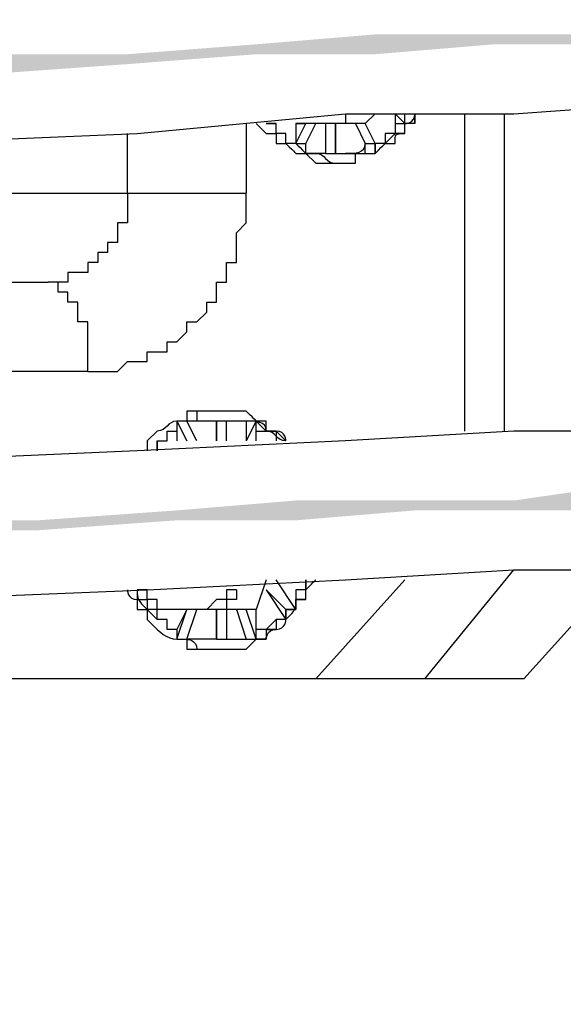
# Model space of a CAD drawing. Header units: millimetres. Extents: x 25083 to 52777, y 24772 to 45779.
# Drawn here: x 39414.45 to 39434.84, y 33806.58 to 33843.13 of the extents above; entities that cross this region are included whole.
import ezdxf

# ---------------------------------------------------------------- set-up
doc = ezdxf.new("R2010")
doc.units = ezdxf.units.MM
doc.styles.get("Standard").update_dxf_attribs({"font": ''})
doc.styles.get('Standard').set_extended_font_data('SimSun')
doc.dimstyles.new('ISO-25', dxfattribs={"dimtxt": 2.5, "dimasz": 2.5, "dimexe": 1.25, "dimexo": 0.625, "dimtad": 1, "dimtxsty": 'Standard', "dimcen": 2.5, "dimadec": 0, "dimazin": 0, "dimtfac": 1, "dimtmove": 0, "dimatfit": 3, "dimfxl": 1, "dimarcsym": 0})

# ---------------------------------------------------------------- blocks, each defined once
blk = doc.blocks.new('*D925')
at = {"color": 0, "lineweight": -2}
for p, q in [((29677.862, 34881.662), (29677.862, 32448.293)), ((40733.017, 34757.645), (40733.017, 32448.293)), ((29680.362, 32449.543), (40730.517, 32449.543))]:
    blk.add_line(p, q, dxfattribs=at)
at = {"color": 0}
for points in [[(29680.362, 32449.96), (29680.362, 32449.127), (29677.862, 32449.543)], [(40730.517, 32449.127), (40730.517, 32449.96), (40733.017, 32449.543)]]:
    blk.add_solid(points, dxfattribs=at)
at = {"layer": 'DEFPOINTS', "color": 0}
for p in [(29677.862, 34882.287), (40733.017, 34758.27), (40733.017, 32449.543)]:
    blk.add_point(p, dxfattribs=at)
at = {"color": 0, "insert": (35205.439, 32451.628), "char_height": 2.5, "attachment_point": 5}
blk.add_mtext('11055,15', dxfattribs=at)
blk = doc.blocks.new('zw$D2F4')
h = blk.add_hatch(color=7)
edge = h.paths.add_edge_path(flags=0)
edge.add_spline(control_points=[(661.019, 102.124), (661.019, 102.124), (661.019, 94.325), (661.019, 94.325), (661.019, 94.325), (661.39, 91.726), (661.39, 91.726), (661.39, 91.726), (661.762, 91.726), (661.762, 91.726), (661.762, 91.726), (661.762, 102.124), (661.762, 102.124), (661.762, 102.124), (661.019, 102.124), (661.019, 102.124), (661.019, 102.124), (661.019, 102.124), (661.019, 102.124)], knot_values=[0, 0, 0, 0, 1, 1, 1, 2, 2, 2, 3, 3, 3, 4, 4, 4, 5, 5, 5, 6, 6, 6, 6], degree=3, periodic=0)
edge = h.paths.add_edge_path(flags=0)
edge.add_spline(control_points=[(661.762, 80.956), (661.762, 80.956), (661.762, 77.614), (661.762, 77.614), (661.762, 77.614), (662.133, 72.415), (662.133, 72.415), (662.133, 72.415), (662.504, 67.587), (662.504, 67.587), (662.504, 67.587), (662.504, 63.131), (662.504, 63.131), (662.504, 63.131), (662.876, 58.675), (662.876, 58.675), (662.876, 58.675), (662.876, 53.104), (662.876, 53.104), (662.876, 53.104), (663.619, 53.104), (663.619, 53.104), (663.619, 53.104), (663.247, 55.704), (663.247, 55.704), (663.247, 55.704), (663.247, 63.131), (663.247, 63.131), (663.247, 63.131), (662.876, 67.587), (662.876, 67.587), (662.876, 67.587), (662.504, 72.415), (662.504, 72.415), (662.504, 72.415), (662.504, 77.614), (662.504, 77.614), (662.504, 77.614), (662.133, 80.585), (662.133, 80.585), (662.133, 80.585), (662.133, 80.956), (662.133, 80.956), (662.133, 80.956), (661.762, 80.956), (661.762, 80.956), (661.762, 80.956), (661.762, 80.956), (661.762, 80.956)], knot_values=[0, 0, 0, 0, 1, 1, 1, 2, 2, 2, 3, 3, 3, 4, 4, 4, 5, 5, 5, 6, 6, 6, 7, 7, 7, 8, 8, 8, 9, 9, 9, 10, 10, 10, 11, 11, 11, 12, 12, 12, 13, 13, 13, 14, 14, 14, 15, 15, 15, 16, 16, 16, 16], degree=3, periodic=0)
h = blk.add_hatch(color=7)
edge = h.paths.add_edge_path(flags=0)
edge.add_spline(control_points=[(643.937, 101.752), (643.937, 101.752), (643.937, 93.954), (643.937, 93.954), (643.937, 93.954), (644.308, 90.983), (644.308, 90.983), (644.308, 90.983), (644.679, 90.983), (644.679, 90.983), (644.679, 90.983), (644.679, 101.752), (644.679, 101.752), (644.679, 101.752), (643.937, 101.752), (643.937, 101.752), (643.937, 101.752), (643.937, 101.752), (643.937, 101.752)], knot_values=[0, 0, 0, 0, 1, 1, 1, 2, 2, 2, 3, 3, 3, 4, 4, 4, 5, 5, 5, 6, 6, 6, 6], degree=3, periodic=0)
edge = h.paths.add_edge_path(flags=0)
edge.add_spline(control_points=[(644.679, 80.585), (644.679, 80.585), (644.679, 75.757), (644.679, 75.757), (644.679, 75.757), (645.051, 70.558), (645.051, 70.558), (645.051, 70.558), (645.051, 66.102), (645.051, 66.102), (645.051, 66.102), (645.422, 61.646), (645.422, 61.646), (645.422, 61.646), (645.422, 55.332), (645.422, 55.332), (645.422, 55.332), (645.422, 53.104), (645.422, 53.104), (645.422, 53.104), (646.165, 53.104), (646.165, 53.104), (646.165, 53.104), (646.165, 55.332), (646.165, 55.332), (646.165, 55.332), (645.793, 57.932), (645.793, 57.932), (645.793, 57.932), (645.793, 66.102), (645.793, 66.102), (645.793, 66.102), (645.422, 70.558), (645.422, 70.558), (645.422, 70.558), (645.051, 75.757), (645.051, 75.757), (645.051, 75.757), (645.051, 80.585), (645.051, 80.585), (645.051, 80.585), (644.679, 80.585), (644.679, 80.585), (644.679, 80.585), (644.679, 80.585), (644.679, 80.585)], knot_values=[0, 0, 0, 0, 1, 1, 1, 2, 2, 2, 3, 3, 3, 4, 4, 4, 5, 5, 5, 6, 6, 6, 7, 7, 7, 8, 8, 8, 9, 9, 9, 10, 10, 10, 11, 11, 11, 12, 12, 12, 13, 13, 13, 14, 14, 14, 15, 15, 15, 15], degree=3, periodic=0)
at = {"color": 7, "lineweight": 5}
for points in [[(658.791, 102.124), (658.791, 90.983), (659.162, 80.956), (659.534, 72.044)], [(641.708, 101.752), (641.708, 90.612), (642.08, 80.585), (642.451, 71.672), (642.822, 64.245), (643.194, 57.932), (643.194, 53.104)], [(653.963, 89.498), (653.963, 75.386)], [(657.305, 86.898), (657.305, 67.959)], [(650.621, 73.9), (650.621, 86.527)], [(639.109, 57.561), (639.109, 84.67)], [(648.393, 53.104), (648.393, 57.932), (648.021, 64.245), (647.65, 72.044), (647.279, 80.585)], [(650.621, 73.9), (652.478, 73.9), (652.478, 74.272), (653.22, 74.272), (653.22, 74.643), (653.592, 74.643), (653.592, 75.015), (653.963, 75.015), (653.963, 75.386)], [(657.305, 72.415), (656.191, 72.415), (656.191, 72.786), (655.449, 72.786), (655.449, 73.158), (655.077, 73.158), (655.077, 73.529), (654.706, 73.529), (654.706, 73.9), (654.335, 73.9), (654.335, 74.643), (653.963, 74.643), (653.963, 75.386)], [(650.621, 73.9), (650.621, 72.786), (650.992, 72.415), (650.992, 71.672), (651.364, 71.672), (651.364, 70.93), (651.735, 70.93), (651.735, 70.558), (652.106, 70.187), (652.478, 70.187), (652.478, 69.815), (652.849, 69.444), (653.22, 69.444), (653.22, 69.073), (653.963, 69.073), (653.963, 68.701), (654.706, 68.701), (654.706, 68.33), (655.82, 68.33), (656.191, 67.959), (657.305, 67.959)], [(657.305, 72.415), (659.534, 72.415)], [(642.451, 72.044), (642.08, 72.044), (642.08, 71.672), (641.708, 71.672)], [(641.708, 70.187), (641.708, 71.301), (642.08, 71.301), (642.08, 71.672), (642.451, 71.672), (642.451, 72.044)], [(659.534, 72.044), (660.276, 64.245), (660.276, 57.932), (660.648, 52.733)], [(641.708, 67.587), (641.708, 71.672)], [(640.966, 70.558), (640.966, 70.93), (641.337, 70.93), (641.337, 71.301)], [(641.337, 71.301), (641.708, 71.301)], [(647.65, 71.301), (648.021, 71.301)], [(648.021, 71.301), (648.021, 70.93), (648.393, 70.93), (648.393, 70.558)], [(640.594, 70.558), (640.594, 70.187), (640.223, 70.187), (640.223, 69.073)], [(640.594, 70.558), (641.708, 70.187)], [(641.708, 70.187), (640.966, 70.558)], [(648.764, 70.558), (648.021, 70.187)], [(648.393, 70.558), (648.021, 70.558)], [(640.594, 70.187), (641.708, 69.815)], [(640.594, 69.073), (640.594, 70.187)], [(642.451, 68.33), (642.451, 68.701), (642.08, 68.701), (642.08, 69.073), (641.708, 69.444), (641.708, 69.815), (641.708, 70.187)], [(648.021, 69.815), (648.764, 70.187)], [(649.136, 69.073), (649.136, 70.187), (648.764, 70.187)], [(640.223, 69.073), (640.223, 67.959)], [(640.594, 69.073), (641.708, 69.073)], [(641.708, 69.073), (640.594, 69.073)], [(648.764, 69.073), (648.021, 69.073)], [(648.021, 69.073), (648.764, 69.073)], [(649.136, 67.959), (649.136, 69.073)], [(641.708, 68.701), (640.594, 68.701)], [(642.451, 68.33), (642.08, 68.33), (642.08, 68.701), (641.708, 68.701)], [(648.021, 68.701), (648.764, 68.701)], [(648.764, 68.33), (648.764, 68.701)], [(641.708, 68.33), (640.594, 67.959)], [(640.594, 68.33), (640.594, 67.216)], [(640.594, 67.587), (641.708, 67.959)], [(648.764, 67.587), (648.021, 67.959)], [(648.764, 67.959), (648.021, 67.959)], [(659.905, 67.959), (657.305, 67.959)], [(640.966, 67.216), (640.594, 67.216), (640.594, 67.587)], [(640.966, 67.216), (640.594, 67.216), (640.594, 67.587)], [(640.966, 67.587), (641.708, 67.587)], [(641.337, 66.473), (641.337, 66.845), (640.966, 67.216), (640.966, 67.587)], [(642.822, 67.216), (641.708, 67.587)], [(648.021, 67.587), (648.393, 67.587)], [(648.393, 67.587), (648.393, 66.845), (648.021, 66.845)], [(640.966, 66.845), (640.966, 67.216)], [(640.966, 66.845), (640.966, 67.216)], [(640.966, 67.216), (640.966, 66.845)], [(642.451, 67.216), (641.337, 66.473)], [(641.708, 66.473), (642.451, 67.216)], [(659.162, 66.102), (659.162, 66.473), (659.534, 66.473), (659.534, 66.845), (659.905, 66.845), (659.905, 67.216)], [(659.534, 67.216), (659.534, 66.845), (659.162, 66.845), (659.162, 66.473)], [(659.905, 67.216), (659.905, 66.845)], [(641.337, 66.473), (641.337, 66.845), (640.966, 66.845)], [(641.337, 66.473), (641.337, 66.845), (640.966, 66.845)], [(641.708, 66.102), (642.822, 66.845)], [(642.08, 66.102), (641.708, 66.102), (641.708, 66.473), (641.337, 66.473)], [(642.822, 65.731), (642.451, 65.731), (642.451, 66.102), (641.708, 66.102)], [(642.08, 65.731), (642.08, 66.102)], [(658.791, 66.102), (658.791, 65.731), (658.42, 65.359), (658.42, 64.988)], [(659.162, 66.102), (659.905, 65.731)], [(659.905, 66.102), (659.162, 66.102)], [(659.905, 63.502), (659.905, 66.102)], [(658.791, 64.988), (658.791, 65.731), (659.162, 65.731)], [(659.162, 65.731), (659.905, 65.359)], [(642.822, 62.017), (639.109, 65.359)], [(659.905, 64.988), (658.791, 64.988)], [(658.42, 64.616), (658.42, 63.874), (658.791, 63.874), (658.791, 63.502)], [(659.905, 64.616), (658.791, 64.616)], [(658.791, 64.616), (659.905, 64.616)], [(658.791, 63.874), (658.791, 64.245)], [(658.791, 63.874), (658.791, 63.131)], [(659.905, 63.874), (659.162, 63.502)], [(659.162, 63.131), (659.905, 63.502)], [(659.162, 63.131), (659.905, 63.502)], [(660.276, 63.131), (659.905, 63.502)], [(659.162, 62.76), (659.162, 63.131), (658.791, 63.131)], [(659.162, 62.76), (659.162, 63.131), (658.791, 63.131)], [(659.905, 62.388), (659.534, 62.388), (659.534, 62.76), (659.162, 62.76), (659.162, 63.131)], [(659.534, 62.017), (659.534, 62.388), (659.162, 62.76)], [(659.534, 62.017), (659.534, 62.388), (659.162, 62.76)], [(659.905, 62.017), (660.276, 62.388)], [(660.276, 62.388), (659.905, 62.388)], [(660.276, 61.646), (659.905, 61.646), (659.905, 62.017)], [(639.109, 61.274), (643.194, 57.932)], [(660.276, 59.789), (648.393, 59.789)], [(660.276, 58.303), (648.393, 58.303)], [(639.109, 57.561), (642.822, 54.218)]]:
    blk.add_lwpolyline(points, dxfattribs=at)
for points in [[(642.451, 72.415), (642.451, 72.415), (642.08, 72.415), (642.08, 72.044)], [(642.08, 72.044), (642.08, 72.044), (641.708, 72.044), (641.708, 72.044)], [(641.708, 72.044), (641.708, 72.044), (641.708, 71.672), (641.708, 71.672)], [(642.451, 72.044), (642.08, 72.044), (642.08, 72.044), (641.708, 71.672)], [(641.337, 71.672), (641.337, 71.672), (640.966, 71.301), (640.966, 71.301)], [(641.708, 71.672), (641.337, 71.672), (641.337, 71.672), (641.337, 71.672)], [(641.708, 71.672), (641.708, 71.672), (641.708, 71.672), (641.337, 71.301)], [(648.021, 71.672), (648.021, 71.672), (648.021, 71.672), (647.65, 71.672)], [(648.393, 71.301), (648.393, 71.301), (648.021, 71.672), (648.021, 71.672)], [(640.966, 71.301), (640.966, 71.301), (640.594, 70.93), (640.594, 70.558)], [(648.021, 71.301), (647.65, 71.301), (647.65, 71.301), (647.65, 71.301)], [(648.764, 70.558), (648.764, 70.93), (648.393, 70.93), (648.393, 71.301)], [(640.966, 70.558), (640.966, 70.558), (640.966, 70.558), (640.594, 70.558)], [(640.966, 70.558), (640.966, 70.558), (640.966, 70.558), (640.594, 70.558)], [(640.594, 70.558), (640.594, 70.187), (640.594, 70.187), (640.594, 70.187)], [(640.594, 70.558), (640.594, 70.187), (640.594, 70.187), (640.594, 70.187)], [(648.764, 70.558), (648.393, 70.558), (648.393, 70.558), (648.393, 70.558)], [(648.764, 70.558), (648.393, 70.558), (648.393, 70.558), (648.393, 70.558)], [(648.764, 70.187), (648.764, 70.187), (648.764, 70.187), (648.764, 70.558)], [(648.764, 70.187), (648.764, 70.187), (648.764, 70.187), (648.764, 70.558)], [(648.764, 70.187), (648.764, 70.558), (648.764, 70.558), (648.764, 70.558)], [(640.594, 70.187), (640.594, 70.187), (640.594, 69.815), (640.223, 69.815)], [(640.594, 70.187), (640.594, 70.187), (640.594, 70.187), (640.594, 70.187)], [(648.764, 70.187), (648.764, 70.187), (648.764, 70.187), (648.764, 70.187)], [(648.764, 69.815), (648.764, 70.187), (648.764, 70.187), (648.764, 70.187)], [(648.764, 69.815), (648.764, 70.187), (648.764, 70.187), (648.764, 70.187)], [(640.223, 69.815), (640.223, 69.444), (640.223, 69.073), (640.223, 69.073)], [(649.136, 69.815), (648.764, 69.815), (648.764, 69.815), (648.764, 69.815)], [(648.764, 69.073), (648.764, 69.444), (648.764, 69.815), (648.764, 69.815)], [(649.136, 69.073), (649.136, 69.073), (649.136, 69.444), (649.136, 69.815)], [(640.594, 69.073), (640.594, 69.073), (640.594, 69.073), (640.594, 69.073)], [(640.594, 69.073), (640.594, 69.073), (640.594, 68.701), (640.594, 68.701)], [(648.764, 69.073), (648.764, 69.073), (648.764, 69.073), (648.764, 69.073)], [(648.764, 68.701), (648.764, 68.701), (648.764, 69.073), (648.764, 69.073)], [(648.764, 69.073), (648.764, 69.073), (648.764, 69.073), (648.764, 69.073)], [(640.594, 68.701), (640.594, 68.33), (640.594, 68.33), (640.594, 68.33)], [(640.594, 68.701), (640.594, 68.33), (640.594, 68.33), (640.594, 68.33)], [(640.594, 68.701), (640.594, 68.701), (640.594, 68.701), (640.594, 68.701)], [(640.594, 68.701), (640.594, 68.701), (640.594, 68.701), (640.594, 68.33)], [(640.594, 68.701), (640.594, 68.701), (640.594, 68.701), (640.594, 68.701)], [(640.594, 68.701), (640.594, 68.701), (640.594, 68.701), (640.594, 68.701)], [(640.594, 68.701), (640.594, 68.701), (640.594, 68.701), (640.594, 68.33)], [(648.764, 68.33), (648.764, 68.33), (648.764, 68.33), (648.764, 68.701)], [(648.764, 68.33), (648.764, 68.33), (648.764, 68.33), (648.764, 68.701)], [(648.764, 68.33), (648.764, 68.33), (648.764, 68.33), (648.764, 68.701)], [(648.764, 68.701), (648.764, 68.701), (648.764, 68.701), (648.764, 68.701)], [(648.764, 68.701), (648.764, 68.701), (648.764, 68.701), (648.764, 68.701)], [(648.764, 68.701), (648.764, 68.701), (648.764, 68.701), (648.764, 68.701)], [(648.764, 68.701), (648.764, 68.701), (648.764, 68.701), (648.764, 68.701)], [(648.764, 68.33), (648.764, 68.33), (648.764, 68.33), (648.764, 68.701)], [(648.764, 68.701), (648.764, 68.701), (648.764, 68.701), (648.764, 68.701)], [(648.764, 68.33), (648.764, 68.33), (648.764, 68.33), (648.764, 68.701)], [(640.594, 68.33), (640.594, 68.33), (640.594, 68.33), (640.594, 68.33)], [(640.594, 68.33), (640.594, 68.33), (640.594, 68.33), (640.594, 68.33)], [(640.594, 68.33), (640.594, 67.959), (640.594, 67.959), (640.594, 67.959)], [(640.594, 68.33), (640.594, 67.959), (640.594, 67.959), (640.594, 67.587)], [(640.594, 68.33), (640.594, 68.33), (640.594, 68.33), (640.594, 68.33)], [(640.594, 68.33), (640.594, 68.33), (640.594, 68.33), (640.594, 68.33)], [(640.594, 68.33), (640.594, 68.33), (640.594, 68.33), (640.594, 68.33)], [(640.594, 68.33), (640.594, 68.33), (640.594, 68.33), (640.594, 68.33)], [(640.594, 68.33), (640.594, 68.33), (640.594, 68.33), (640.594, 68.33)], [(640.594, 68.33), (640.594, 68.33), (640.594, 68.33), (640.594, 68.33)], [(640.594, 68.33), (640.594, 68.33), (640.594, 68.33), (640.594, 68.33)], [(640.594, 68.33), (640.594, 68.33), (640.594, 68.33), (640.594, 68.33)], [(640.594, 68.33), (640.594, 68.33), (640.594, 67.959), (640.594, 67.959)], [(648.764, 68.33), (648.764, 68.33), (648.764, 68.33), (648.764, 68.33)], [(648.764, 67.959), (648.764, 67.959), (648.764, 67.959), (648.764, 68.33)], [(648.764, 68.33), (648.764, 68.33), (648.764, 68.33), (648.764, 68.33)], [(648.764, 68.33), (648.764, 68.33), (648.764, 68.33), (648.764, 68.33)], [(648.764, 67.587), (648.764, 67.959), (648.764, 67.959), (648.764, 68.33)], [(648.764, 68.33), (648.764, 68.33), (648.764, 68.33), (648.764, 68.33)], [(648.764, 67.959), (648.764, 67.959), (648.764, 68.33), (648.764, 68.33)], [(648.764, 68.33), (648.764, 68.33), (648.764, 68.33), (648.764, 68.33)], [(648.764, 67.959), (648.764, 67.959), (648.764, 67.959), (648.764, 68.33)], [(648.764, 68.33), (648.764, 68.33), (648.764, 68.33), (648.764, 68.33)], [(640.223, 67.959), (640.223, 67.959), (640.594, 67.587), (640.594, 67.587)], [(640.594, 67.959), (640.594, 67.587), (640.594, 67.587), (640.594, 67.587)], [(640.594, 67.959), (640.594, 67.587), (640.594, 67.587), (640.594, 67.587)], [(648.393, 67.216), (648.764, 67.216), (648.764, 67.587), (648.764, 67.959)], [(648.764, 67.587), (648.764, 67.587), (648.764, 67.587), (649.136, 67.959)], [(648.764, 67.959), (648.764, 67.959), (648.764, 67.959), (648.764, 67.959)], [(648.764, 67.587), (648.764, 67.587), (648.764, 67.587), (648.764, 67.959)], [(648.764, 67.587), (648.764, 67.587), (648.764, 67.587), (648.764, 67.959)], [(648.764, 67.959), (648.764, 67.959), (648.764, 67.959), (648.764, 67.959)], [(648.764, 67.587), (648.764, 67.587), (648.764, 67.587), (648.764, 67.959)], [(648.764, 67.587), (648.764, 67.587), (648.764, 67.587), (648.764, 67.959)], [(648.764, 67.959), (648.764, 67.959), (648.764, 67.959), (648.764, 67.959)], [(640.594, 67.587), (640.594, 67.587), (640.594, 67.587), (640.594, 67.587)], [(640.594, 67.587), (640.594, 67.587), (640.594, 67.587), (640.594, 67.587)], [(640.594, 67.587), (640.594, 67.587), (640.594, 67.587), (640.594, 67.587)], [(640.594, 67.587), (640.594, 67.587), (640.594, 67.587), (640.594, 67.587)], [(640.594, 67.587), (640.594, 67.587), (640.594, 67.587), (640.594, 67.587)], [(640.594, 67.587), (640.594, 67.587), (640.594, 67.587), (640.594, 67.587)], [(640.594, 67.587), (640.594, 67.587), (640.594, 67.587), (640.594, 67.587)], [(640.594, 67.587), (640.594, 67.587), (640.594, 67.587), (640.594, 67.587)], [(640.594, 67.587), (640.594, 67.587), (640.594, 67.587), (640.594, 67.587)], [(640.594, 67.587), (640.594, 67.587), (640.594, 67.587), (640.594, 67.216)], [(640.594, 67.587), (640.594, 67.587), (640.594, 67.587), (640.594, 67.587)], [(640.594, 67.587), (640.966, 67.587), (640.966, 67.587), (640.966, 67.587)], [(648.393, 67.587), (648.393, 67.587), (648.393, 67.587), (648.764, 67.587)], [(648.393, 67.216), (648.393, 67.216), (648.764, 67.587), (648.764, 67.587)], [(648.764, 67.216), (648.764, 67.587), (648.764, 67.587), (648.764, 67.587)], [(648.764, 67.587), (648.764, 67.587), (648.764, 67.587), (648.764, 67.587)], [(648.764, 67.216), (648.764, 67.216), (648.764, 67.587), (648.764, 67.587)], [(648.764, 67.587), (648.764, 67.587), (648.764, 67.587), (648.764, 67.587)], [(648.764, 67.587), (648.764, 67.587), (648.764, 67.587), (648.764, 67.587)], [(648.764, 67.587), (648.764, 67.587), (648.764, 67.587), (648.764, 67.587)], [(659.905, 67.587), (659.905, 67.587), (659.534, 67.216), (659.534, 67.216)], [(640.594, 67.216), (640.594, 67.216), (640.594, 67.216), (640.594, 67.216)], [(640.594, 67.216), (640.594, 67.216), (640.966, 67.216), (640.966, 66.845)], [(640.594, 67.216), (640.594, 67.216), (640.594, 67.216), (640.594, 67.216)], [(640.594, 67.216), (640.594, 67.216), (640.594, 67.216), (640.594, 67.216)], [(640.966, 67.216), (640.966, 67.216), (640.966, 67.216), (640.966, 66.845)], [(640.966, 67.216), (640.966, 67.216), (640.966, 67.216), (640.966, 67.216)], [(640.966, 67.216), (640.966, 67.216), (640.966, 67.216), (640.966, 67.216)], [(640.966, 67.216), (640.966, 66.845), (640.966, 66.845), (640.966, 66.845)], [(640.966, 67.216), (640.966, 67.216), (640.966, 67.216), (640.966, 67.216)], [(648.021, 66.473), (648.021, 66.845), (648.393, 66.845), (648.393, 67.216)], [(648.393, 66.845), (648.393, 66.845), (648.393, 66.845), (648.393, 67.216)], [(648.393, 67.216), (648.764, 67.216), (648.764, 67.216), (648.764, 67.216)], [(648.393, 66.845), (648.393, 66.845), (648.393, 67.216), (648.393, 67.216)], [(648.393, 67.216), (648.393, 67.216), (648.393, 67.216), (648.393, 67.216)], [(648.393, 66.845), (648.393, 66.845), (648.393, 67.216), (648.393, 67.216)], [(648.393, 66.845), (648.393, 66.845), (648.393, 67.216), (648.393, 67.216)], [(648.393, 67.216), (648.393, 67.216), (648.393, 67.216), (648.393, 67.216)], [(648.764, 67.216), (648.764, 67.216), (648.764, 67.216), (648.764, 67.216)], [(648.764, 67.216), (648.764, 67.216), (648.764, 67.216), (648.764, 67.216)], [(648.764, 67.216), (648.764, 67.216), (648.764, 67.216), (648.764, 67.216)], [(659.905, 67.216), (659.905, 67.216), (659.905, 67.216), (659.905, 67.216)], [(640.966, 66.845), (640.966, 66.845), (640.966, 66.845), (640.966, 66.845)], [(640.966, 66.845), (640.966, 66.845), (640.966, 66.845), (640.966, 66.845)], [(640.966, 66.845), (640.966, 66.845), (640.966, 66.845), (640.966, 66.845)], [(640.966, 66.845), (640.966, 66.845), (640.966, 66.845), (640.966, 66.845)], [(640.966, 66.845), (640.966, 66.473), (641.337, 66.473), (641.337, 66.473)], [(640.966, 66.845), (640.966, 66.845), (640.966, 66.845), (640.966, 66.845)], [(640.966, 66.845), (640.966, 66.845), (640.966, 66.845), (640.966, 66.845)], [(640.966, 66.845), (640.966, 66.845), (640.966, 66.845), (640.966, 66.845)], [(648.021, 66.473), (648.021, 66.473), (648.393, 66.473), (648.393, 66.845)], [(648.021, 66.473), (648.021, 66.473), (648.393, 66.845), (648.393, 66.845)], [(648.393, 66.845), (648.393, 66.845), (648.393, 66.845), (648.393, 66.845)], [(648.393, 66.845), (648.393, 66.845), (648.393, 66.845), (648.393, 66.845)], [(648.393, 66.845), (648.393, 66.845), (648.393, 66.845), (648.393, 66.845)], [(641.337, 66.473), (641.337, 66.473), (641.337, 66.473), (641.337, 66.473)], [(641.337, 66.473), (641.337, 66.473), (641.337, 66.473), (641.337, 66.473)], [(641.337, 66.473), (641.337, 66.473), (641.337, 66.473), (641.337, 66.473)], [(641.337, 66.473), (641.708, 66.473), (641.708, 66.473), (641.708, 66.473)], [(641.337, 66.473), (641.708, 66.102), (641.708, 66.102), (642.08, 66.102)], [(641.337, 66.473), (641.337, 66.473), (641.337, 66.473), (641.337, 66.473)], [(641.337, 66.473), (641.337, 66.473), (641.337, 66.473), (641.337, 66.473)], [(641.337, 66.473), (641.337, 66.473), (641.337, 66.473), (641.337, 66.473)], [(641.337, 66.473), (641.337, 66.473), (641.337, 66.473), (641.337, 66.473)], [(641.337, 66.473), (641.337, 66.473), (641.337, 66.473), (641.337, 66.473)], [(641.708, 66.473), (641.708, 66.473), (641.708, 66.473), (641.708, 66.102)], [(659.162, 66.473), (658.791, 66.102), (658.791, 66.102), (658.791, 66.102)], [(641.708, 66.102), (641.708, 66.102), (641.708, 66.102), (642.08, 66.102)], [(642.08, 66.102), (642.08, 65.731), (642.08, 65.731), (642.08, 65.731)], [(642.08, 66.102), (642.08, 66.102), (642.08, 66.102), (642.08, 66.102)], [(642.08, 66.102), (642.08, 66.102), (642.08, 66.102), (642.08, 66.102)], [(642.08, 66.102), (642.08, 65.731), (642.08, 65.731), (642.08, 65.731)], [(659.162, 66.102), (659.162, 66.102), (659.162, 66.102), (658.791, 65.731)], [(659.162, 66.102), (659.162, 66.102), (659.162, 66.102), (659.162, 66.102)], [(659.162, 66.102), (659.162, 66.102), (659.162, 66.102), (659.162, 66.102)], [(659.162, 66.102), (659.162, 66.102), (659.162, 66.102), (659.162, 65.731)], [(659.905, 66.102), (659.905, 65.731), (659.905, 65.731), (659.905, 65.731)], [(659.905, 66.102), (659.905, 66.102), (659.905, 66.102), (659.905, 66.102)], [(642.08, 65.731), (642.08, 65.731), (642.08, 65.731), (642.451, 65.731)], [(642.451, 65.731), (642.451, 65.731), (642.451, 65.731), (642.451, 65.731)], [(642.451, 65.731), (642.451, 65.731), (642.451, 65.731), (642.451, 65.731)], [(642.451, 65.731), (642.822, 65.359), (642.822, 65.359), (642.822, 65.359)], [(642.451, 65.731), (642.451, 65.731), (642.451, 65.731), (642.451, 65.731)], [(642.451, 65.731), (642.451, 65.731), (642.451, 65.731), (642.451, 65.731)], [(642.451, 65.731), (642.822, 65.731), (642.822, 65.731), (642.822, 65.731)], [(658.791, 65.731), (658.791, 65.731), (658.791, 65.731), (658.791, 65.731)], [(658.791, 65.731), (658.791, 65.731), (658.791, 65.359), (658.791, 65.359)], [(658.791, 65.359), (658.791, 64.988), (658.42, 64.988), (658.42, 64.616)], [(658.42, 64.988), (658.42, 64.988), (658.42, 64.616), (658.42, 64.616)], [(658.791, 64.988), (658.791, 64.988), (658.791, 64.616), (658.791, 64.616)], [(658.791, 64.616), (658.791, 64.245), (658.791, 64.245), (658.791, 64.245)], [(658.791, 64.616), (658.791, 64.616), (658.791, 64.616), (658.791, 64.616)], [(658.791, 64.616), (658.791, 64.616), (658.791, 64.245), (658.791, 64.245)], [(658.791, 64.616), (658.791, 64.616), (658.791, 64.245), (658.791, 64.245)], [(658.791, 64.245), (658.791, 64.245), (658.791, 64.245), (658.791, 63.874)], [(658.791, 64.245), (658.791, 64.245), (658.791, 64.245), (658.791, 64.245)], [(658.791, 64.245), (658.791, 63.874), (658.791, 63.874), (658.791, 63.874)], [(658.791, 64.245), (658.791, 63.874), (658.791, 63.874), (658.791, 63.874)], [(658.791, 64.245), (658.791, 64.245), (658.791, 64.245), (658.791, 64.245)], [(658.791, 64.245), (658.791, 63.874), (658.791, 63.502), (659.162, 63.502)], [(658.791, 64.245), (658.791, 63.874), (658.791, 63.874), (658.791, 63.874)], [(658.791, 64.245), (658.791, 64.245), (658.791, 64.245), (658.791, 64.245)], [(658.791, 64.245), (658.791, 64.245), (658.791, 64.245), (658.791, 64.245)], [(658.791, 64.245), (658.791, 64.245), (658.791, 64.245), (658.791, 64.245)], [(658.791, 64.245), (658.791, 64.245), (658.791, 64.245), (658.791, 64.245)], [(658.791, 64.245), (658.791, 64.245), (658.791, 64.245), (658.791, 64.245)], [(660.276, 64.245), (659.905, 64.245), (659.905, 64.245), (659.905, 64.245)], [(658.791, 63.874), (658.791, 63.874), (658.791, 63.874), (658.791, 63.874)], [(658.791, 63.874), (658.791, 63.874), (658.791, 63.502), (658.791, 63.502)], [(658.791, 63.874), (658.791, 63.874), (658.791, 63.874), (658.791, 63.874)], [(658.791, 63.874), (658.791, 63.874), (658.791, 63.874), (658.791, 63.874)], [(658.791, 63.874), (658.791, 63.874), (658.791, 63.502), (658.791, 63.502)], [(658.791, 63.502), (658.791, 63.502), (658.791, 63.502), (658.791, 63.131)], [(658.791, 63.502), (658.791, 63.502), (658.791, 63.502), (658.791, 63.502)], [(658.791, 63.502), (658.791, 63.502), (658.791, 63.502), (658.791, 63.131)], [(658.791, 63.502), (658.791, 63.502), (658.791, 63.502), (658.791, 63.502)], [(658.791, 63.502), (658.791, 63.502), (658.791, 63.502), (658.791, 63.502)], [(658.791, 63.502), (658.791, 63.502), (658.791, 63.131), (658.791, 63.131)], [(658.791, 63.502), (658.791, 63.502), (658.791, 63.502), (658.791, 63.502)], [(658.791, 63.502), (658.791, 63.502), (658.791, 63.502), (659.162, 63.502)], [(658.791, 63.502), (658.791, 63.502), (658.791, 63.502), (658.791, 63.502)], [(658.791, 63.502), (658.791, 63.502), (658.791, 63.502), (659.162, 63.502)], [(658.791, 63.502), (658.791, 63.502), (658.791, 63.502), (658.791, 63.502)], [(658.791, 63.502), (658.791, 63.502), (658.791, 63.502), (658.791, 63.502)], [(659.162, 63.502), (659.162, 63.502), (659.162, 63.502), (659.162, 63.131)], [(658.791, 63.131), (659.162, 63.131), (659.162, 63.131), (659.162, 63.131)], [(658.791, 63.131), (658.791, 63.131), (658.791, 63.131), (658.791, 63.131)], [(658.791, 63.131), (659.162, 62.76), (659.162, 62.76), (659.162, 62.76)], [(658.791, 63.131), (658.791, 63.131), (658.791, 63.131), (658.791, 63.131)], [(659.162, 63.131), (659.162, 63.131), (659.162, 63.131), (659.162, 63.131)], [(659.162, 62.76), (659.162, 62.76), (659.162, 62.76), (659.162, 62.76)], [(659.162, 62.76), (659.162, 62.76), (659.162, 62.76), (659.162, 62.76)], [(659.162, 62.76), (659.162, 62.76), (659.162, 62.76), (659.162, 62.76)], [(659.162, 62.76), (659.162, 62.76), (659.162, 62.76), (659.162, 62.76)], [(659.162, 62.76), (659.162, 62.76), (659.162, 62.76), (659.162, 62.76)], [(659.162, 62.76), (659.162, 62.76), (659.162, 62.76), (659.162, 62.76)], [(659.162, 62.76), (659.162, 62.76), (659.162, 62.76), (659.162, 62.76)], [(659.162, 62.76), (659.162, 62.76), (659.162, 62.76), (659.162, 62.76)], [(659.162, 62.76), (659.162, 62.76), (659.162, 62.76), (659.162, 62.76)], [(659.162, 62.76), (659.162, 62.388), (659.162, 62.388), (659.162, 62.388)], [(659.162, 62.76), (659.162, 62.76), (659.162, 62.76), (659.162, 62.76)], [(659.162, 62.76), (659.162, 62.76), (659.162, 62.76), (659.162, 62.76)], [(659.162, 62.76), (659.162, 62.76), (659.162, 62.76), (659.162, 62.76)], [(659.162, 62.388), (659.534, 62.388), (659.534, 62.388), (659.534, 62.017)], [(659.905, 62.388), (659.905, 62.017), (659.905, 62.017), (659.905, 62.017)], [(659.534, 62.017), (659.534, 62.017), (659.534, 62.017), (659.534, 62.017)], [(659.534, 62.017), (659.905, 62.017), (659.905, 62.017), (659.905, 62.017)], [(659.534, 62.017), (659.905, 62.017), (659.905, 62.017), (659.905, 62.017)], [(659.534, 62.017), (659.534, 62.017), (659.905, 62.017), (659.905, 62.017)], [(659.534, 62.017), (659.534, 62.017), (659.534, 62.017), (659.534, 62.017)], [(659.534, 62.017), (659.534, 62.017), (659.534, 62.017), (659.905, 62.017)], [(659.905, 62.017), (659.905, 62.017), (659.905, 62.017), (659.905, 62.017)], [(659.905, 62.017), (659.905, 62.017), (659.905, 62.017), (659.905, 62.017)], [(659.905, 62.017), (659.905, 62.017), (659.905, 62.017), (659.905, 62.017)], [(659.905, 62.017), (659.905, 62.017), (659.905, 61.646), (660.276, 61.646)], [(659.905, 62.017), (659.905, 62.017), (660.276, 62.017), (660.276, 62.017)], [(660.276, 62.017), (660.276, 62.017), (660.276, 62.017), (660.276, 62.017)], [(659.905, 61.646), (659.905, 61.646), (660.276, 61.646), (660.276, 61.646)]]:
    blk.add_open_spline(points, degree=3, dxfattribs=at)
blk = doc.blocks.new('zw$50CE')
blk.add_blockref('zw$D2F4', (22.01, 103.569))

msp = doc.modelspace()

# ---------------------------------------------------------------- block references
at = {"rotation": 90}
msp.add_blockref('zw$50CE', (39594.481, 33157.316), dxfattribs=at)

# ---------------------------------------------------------------- dimensions: what is measured, and where the dimension line sits
dim = msp.add_linear_dim(base=(40733.0166, 32449.5434), p1=(29677.8617, 34882.2868), p2=(40733.0166, 34758.2702), dimstyle='ISO-25')
dim.commit()
dim.dimension.update_dxf_attribs({"geometry": '*D925', "text_midpoint": (35205.4391, 32449.5434), "dimtype": 160})

doc.saveas('drawing.dxf')
